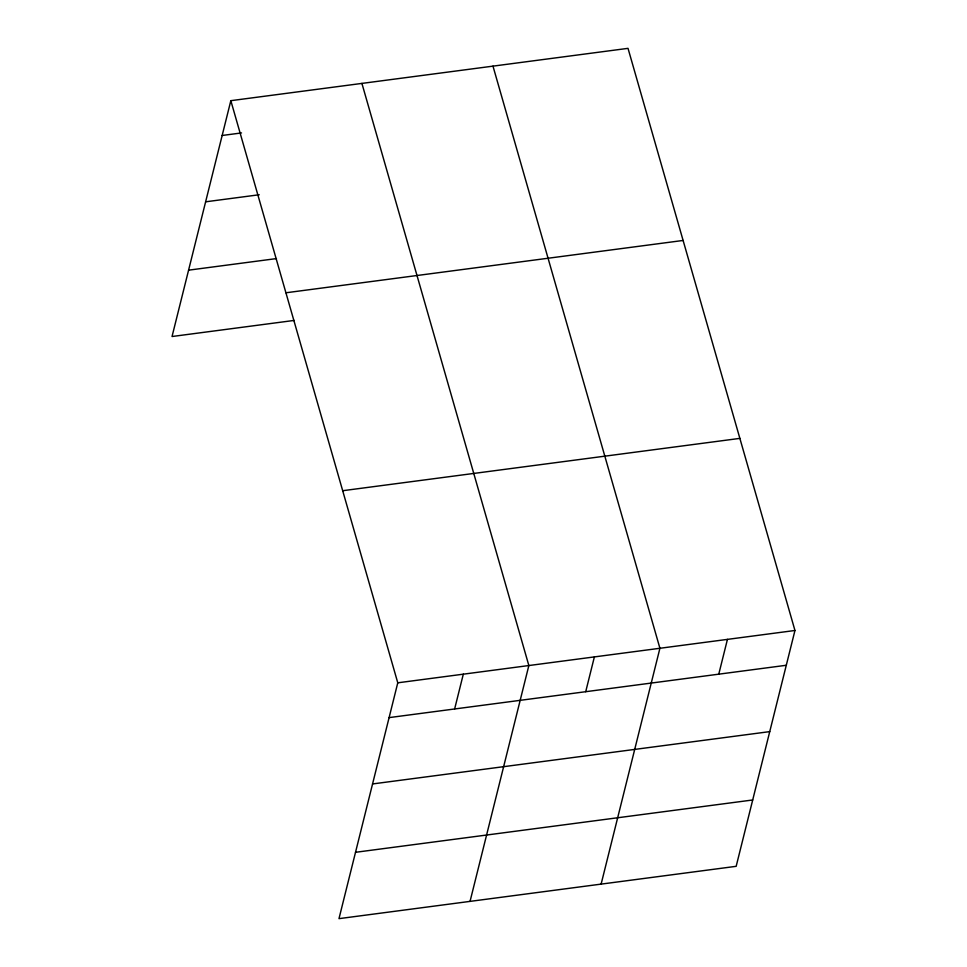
<?xml version="1.0" encoding="UTF-8"?>
<svg xmlns="http://www.w3.org/2000/svg" width="967" height="967" viewBox="0 0 967 967"><rect width="100%" height="100%" fill="white"/><g stroke="black" fill="none" stroke-linecap="round" stroke-linejoin="round"><path stroke-width="1.45" d="M230.835 100.677L397.775 682.811L338.982 918.65L736.165 866.323L794.959 630.484L628.018 48.35L230.835 100.677L172.041 336.516L294.173 320.428M454.635 708.968L463.314 674.18M470.047 901.377L528.852 665.55L361.912 83.416M585.712 691.707L594.379 656.907M601.123 884.116L659.917 648.277L492.977 66.143M718.771 674.168L727.438 639.38M222.168 135.477L241.52 132.926M205.62 201.813L259.241 194.754M188.577 270.168L276.453 258.588M285.93 292.783L683.113 240.457M342.693 490.716L739.876 438.377M397.775 682.811L794.959 630.484M389.109 717.611L786.292 665.272M372.561 783.947L769.744 731.62M355.518 852.302L752.701 799.975"/></g></svg>
